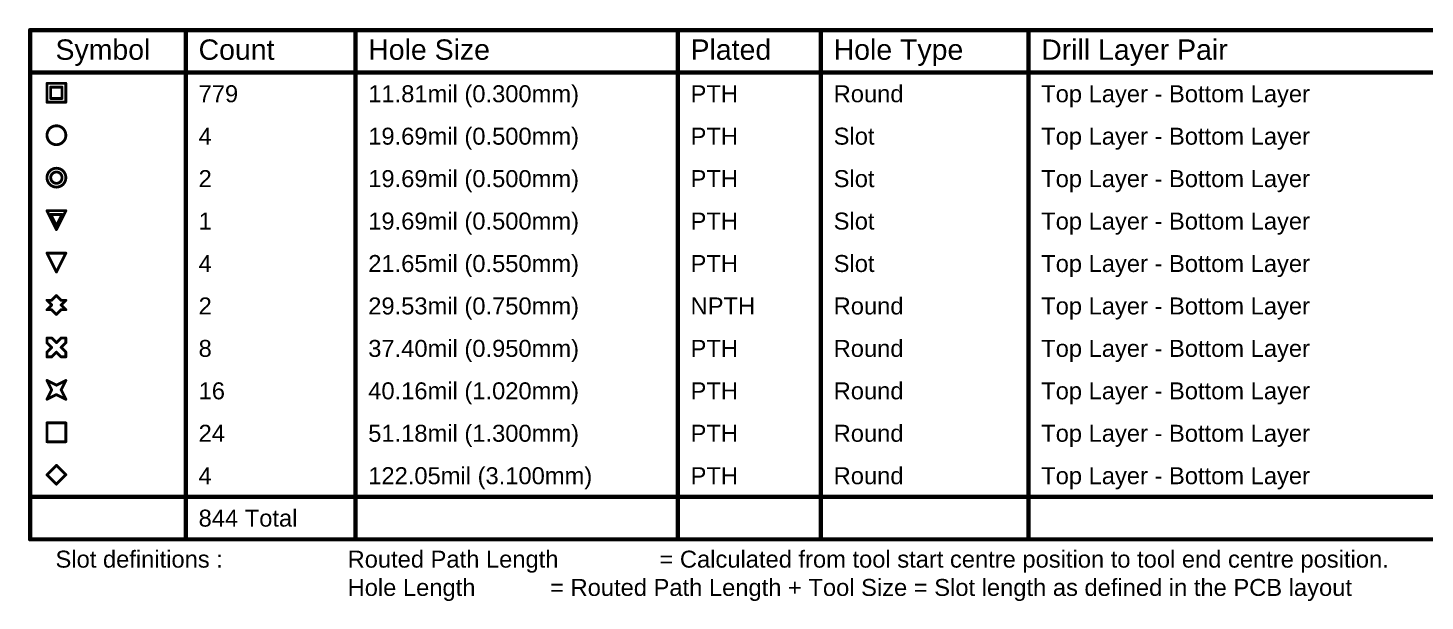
# Model space of a CAD drawing. Header units: inches. Extents: x -0.3 to 9.9, y -0.4 to 5.
# Drawn here: x -0.147 to 4.793, y 2.997 to 5.022 of the extents above; entities that cross this region are included whole.
import ezdxf

# ---------------------------------------------------------------- set-up
doc = ezdxf.new("R2010")
doc.units = ezdxf.units.IN
doc.header["$MEASUREMENT"] = 0
doc.layers.add('Drill Drawing', color=1, linetype='Continuous')
doc.styles.add('Arial', font='', dxfattribs={"height": 0.2})
doc.styles.get('Arial').set_extended_font_data('Arial')

msp = doc.modelspace()

# ---------------------------------------------------------------- linework, layer by layer
at = {"layer": 'Drill Drawing'}
for points in [[(-0.1395, 5.0149, 0.015, 0.015, 0), (9.9177, 5.0149, 0.015, 0.015, 0)], [(-0.1395, 3.2149, 0.015, 0.015, 0), (-0.1395, 5.0149, 0.015, 0.015, 0)], [(0.4114, 3.2149, 0.015, 0.015, 0), (0.4114, 5.0149, 0.015, 0.015, 0)], [(1.0112, 3.2149, 0.015, 0.015, 0), (1.0112, 5.0149, 0.015, 0.015, 0)], [(2.1509, 3.2149, 0.015, 0.015, 0), (2.1509, 5.0149, 0.015, 0.015, 0)], [(2.6568, 3.2149, 0.015, 0.015, 0), (2.6568, 5.0149, 0.015, 0.015, 0)], [(3.3906, 3.2149, 0.015, 0.015, 0), (3.3906, 5.0149, 0.015, 0.015, 0)], [(-0.1395, 4.8649, 0.015, 0.015, 0), (9.9177, 4.8649, 0.015, 0.015, 0)], [(-0.0797, 4.8266, 0.01, 0.01, 0), (-0.013, 4.8266, 0.01, 0.01, 0)], [(-0.0797, 4.7599, 0.01, 0.01, 0), (-0.0797, 4.8266, 0.01, 0.01, 0)], [(-0.0664, 4.8133, 0.01, 0.01, 0), (-0.0264, 4.8133, 0.01, 0.01, 0)], [(-0.0664, 4.7733, 0.01, 0.01, 0), (-0.0664, 4.8133, 0.01, 0.01, 0)], [(-0.0264, 4.7733, 0.01, 0.01, 0), (-0.0264, 4.8133, 0.01, 0.01, 0)], [(-0.013, 4.7599, 0.01, 0.01, 0), (-0.013, 4.8266, 0.01, 0.01, 0)], [(-0.0797, 4.7599, 0.01, 0.01, 0), (-0.013, 4.7599, 0.01, 0.01, 0)], [(-0.0664, 4.7733, 0.01, 0.01, 0), (-0.0264, 4.7733, 0.01, 0.01, 0)], [(-0.0797, 4.3766, 0.01, 0.01, 0), (-0.013, 4.3766, 0.01, 0.01, 0)], [(-0.0797, 4.3766, 0.01, 0.01, 0), (-0.0464, 4.3099, 0.01, 0.01, 0)], [(-0.0664, 4.3633, 0.01, 0.01, 0), (-0.0264, 4.3633, 0.01, 0.01, 0)], [(-0.0664, 4.3633, 0.01, 0.01, 0), (-0.0464, 4.3233, 0.01, 0.01, 0)], [(-0.0464, 4.3099, 0.01, 0.01, 0), (-0.013, 4.3766, 0.01, 0.01, 0)], [(-0.0464, 4.3233, 0.01, 0.01, 0), (-0.0264, 4.3633, 0.01, 0.01, 0)], [(-0.0797, 4.2266, 0.01, 0.01, 0), (-0.013, 4.2266, 0.01, 0.01, 0)], [(-0.0797, 4.2266, 0.01, 0.01, 0), (-0.0464, 4.1599, 0.01, 0.01, 0)], [(-0.0464, 4.1599, 0.01, 0.01, 0), (-0.013, 4.2266, 0.01, 0.01, 0)], [(-0.0797, 4.0599, 0.01, 0.01, 0), (-0.063, 4.0433, 0.01, 0.01, 0)], [(-0.0797, 4.0599, 0.01, 0.01, 0), (-0.063, 4.0599, 0.01, 0.01, 0)], [(-0.063, 4.0599, 0.01, 0.01, 0), (-0.0464, 4.0766, 0.01, 0.01, 0)], [(-0.0464, 4.0766, 0.01, 0.01, 0), (-0.0297, 4.0599, 0.01, 0.01, 0)], [(-0.0297, 4.0599, 0.01, 0.01, 0), (-0.013, 4.0599, 0.01, 0.01, 0)], [(-0.0297, 4.0433, 0.01, 0.01, 0), (-0.013, 4.0599, 0.01, 0.01, 0)], [(-0.0797, 4.0266, 0.01, 0.01, 0), (-0.063, 4.0433, 0.01, 0.01, 0)], [(-0.0797, 4.0266, 0.01, 0.01, 0), (-0.063, 4.0266, 0.01, 0.01, 0)], [(-0.063, 4.0266, 0.01, 0.01, 0), (-0.0464, 4.0099, 0.01, 0.01, 0)], [(-0.0464, 4.0099, 0.01, 0.01, 0), (-0.0297, 4.0266, 0.01, 0.01, 0)], [(-0.0297, 4.0433, 0.01, 0.01, 0), (-0.013, 4.0266, 0.01, 0.01, 0)], [(-0.0297, 4.0266, 0.01, 0.01, 0), (-0.013, 4.0266, 0.01, 0.01, 0)], [(-0.0797, 3.9099, 0.01, 0.01, 0), (-0.0797, 3.9266, 0.01, 0.01, 0)], [(-0.0797, 3.9266, 0.01, 0.01, 0), (-0.063, 3.9266, 0.01, 0.01, 0)], [(-0.0797, 3.9099, 0.01, 0.01, 0), (-0.063, 3.8933, 0.01, 0.01, 0)], [(-0.063, 3.9266, 0.01, 0.01, 0), (-0.0464, 3.9099, 0.01, 0.01, 0)], [(-0.0464, 3.9099, 0.01, 0.01, 0), (-0.0297, 3.9266, 0.01, 0.01, 0)], [(-0.0297, 3.9266, 0.01, 0.01, 0), (-0.013, 3.9266, 0.01, 0.01, 0)], [(-0.0297, 3.8933, 0.01, 0.01, 0), (-0.013, 3.9099, 0.01, 0.01, 0)], [(-0.013, 3.9099, 0.01, 0.01, 0), (-0.013, 3.9266, 0.01, 0.01, 0)], [(-0.0797, 3.8766, 0.01, 0.01, 0), (-0.063, 3.8933, 0.01, 0.01, 0)], [(-0.0797, 3.8599, 0.01, 0.01, 0), (-0.0797, 3.8766, 0.01, 0.01, 0)], [(-0.0797, 3.8599, 0.01, 0.01, 0), (-0.063, 3.8599, 0.01, 0.01, 0)], [(-0.063, 3.8599, 0.01, 0.01, 0), (-0.0464, 3.8766, 0.01, 0.01, 0)], [(-0.0464, 3.8766, 0.01, 0.01, 0), (-0.0297, 3.8599, 0.01, 0.01, 0)], [(-0.0297, 3.8933, 0.01, 0.01, 0), (-0.013, 3.8766, 0.01, 0.01, 0)], [(-0.0297, 3.8599, 0.01, 0.01, 0), (-0.013, 3.8599, 0.01, 0.01, 0)], [(-0.013, 3.8599, 0.01, 0.01, 0), (-0.013, 3.8766, 0.01, 0.01, 0)], [(-0.0797, 3.7766, 0.01, 0.01, 0), (-0.0464, 3.7599, 0.01, 0.01, 0)], [(-0.0797, 3.7766, 0.01, 0.01, 0), (-0.063, 3.7433, 0.01, 0.01, 0)], [(-0.0464, 3.7599, 0.01, 0.01, 0), (-0.013, 3.7766, 0.01, 0.01, 0)], [(-0.0297, 3.7433, 0.01, 0.01, 0), (-0.013, 3.7766, 0.01, 0.01, 0)], [(-0.0797, 3.7099, 0.01, 0.01, 0), (-0.063, 3.7433, 0.01, 0.01, 0)], [(-0.0797, 3.7099, 0.01, 0.01, 0), (-0.0464, 3.7266, 0.01, 0.01, 0)], [(-0.0464, 3.7266, 0.01, 0.01, 0), (-0.013, 3.7099, 0.01, 0.01, 0)], [(-0.0297, 3.7433, 0.01, 0.01, 0), (-0.013, 3.7099, 0.01, 0.01, 0)], [(-0.0797, 3.6266, 0.01, 0.01, 0), (-0.013, 3.6266, 0.01, 0.01, 0)], [(-0.0797, 3.5599, 0.01, 0.01, 0), (-0.0797, 3.6266, 0.01, 0.01, 0)], [(-0.013, 3.5599, 0.01, 0.01, 0), (-0.013, 3.6266, 0.01, 0.01, 0)], [(-0.0797, 3.5599, 0.01, 0.01, 0), (-0.013, 3.5599, 0.01, 0.01, 0)], [(-0.0797, 3.4433, 0.01, 0.01, 0), (-0.0464, 3.4766, 0.01, 0.01, 0)], [(-0.0464, 3.4766, 0.01, 0.01, 0), (-0.013, 3.4433, 0.01, 0.01, 0)], [(-0.0797, 3.4433, 0.01, 0.01, 0), (-0.0464, 3.4099, 0.01, 0.01, 0)], [(-0.0464, 3.4099, 0.01, 0.01, 0), (-0.013, 3.4433, 0.01, 0.01, 0)], [(-0.1395, 3.3649, 0.015, 0.015, 0), (9.9177, 3.3649, 0.015, 0.015, 0)], [(-0.1395, 3.2149, 0.015, 0.015, 0), (9.9177, 3.2149, 0.015, 0.015, 0)]]:
    msp.add_lwpolyline(points, format="xyseb", dxfattribs=at)
for points in [[(-0.1432, 5.0149, 0.0075, 0.0075, 1), (-0.1358, 5.0149, 0.0075, 0.0075, 1)], [(-0.1432, 5.0149, 0.0075, 0.0075, 1), (-0.1358, 5.0149, 0.0075, 0.0075, 1)], [(0.4076, 5.0149, 0.0075, 0.0075, 1), (0.4151, 5.0149, 0.0075, 0.0075, 1)], [(1.0075, 5.0149, 0.0075, 0.0075, 1), (1.015, 5.0149, 0.0075, 0.0075, 1)], [(2.1471, 5.0149, 0.0075, 0.0075, 1), (2.1546, 5.0149, 0.0075, 0.0075, 1)], [(2.653, 5.0149, 0.0075, 0.0075, 1), (2.6605, 5.0149, 0.0075, 0.0075, 1)], [(3.3868, 5.0149, 0.0075, 0.0075, 1), (3.3943, 5.0149, 0.0075, 0.0075, 1)], [(-0.1432, 4.8649, 0.0075, 0.0075, 1), (-0.1358, 4.8649, 0.0075, 0.0075, 1)], [(-0.0822, 4.8266, 0.005, 0.005, 1), (-0.0772, 4.8266, 0.005, 0.005, 1)], [(-0.0822, 4.8266, 0.005, 0.005, 1), (-0.0772, 4.8266, 0.005, 0.005, 1)], [(-0.0689, 4.8133, 0.005, 0.005, 1), (-0.0639, 4.8133, 0.005, 0.005, 1)], [(-0.0689, 4.8133, 0.005, 0.005, 1), (-0.0639, 4.8133, 0.005, 0.005, 1)], [(-0.0289, 4.8133, 0.005, 0.005, 1), (-0.0239, 4.8133, 0.005, 0.005, 1)], [(-0.0289, 4.8133, 0.005, 0.005, 1), (-0.0239, 4.8133, 0.005, 0.005, 1)], [(-0.0155, 4.8266, 0.005, 0.005, 1), (-0.0105, 4.8266, 0.005, 0.005, 1)], [(-0.0155, 4.8266, 0.005, 0.005, 1), (-0.0105, 4.8266, 0.005, 0.005, 1)], [(-0.0822, 4.7599, 0.005, 0.005, 1), (-0.0772, 4.7599, 0.005, 0.005, 1)], [(-0.0822, 4.7599, 0.005, 0.005, 1), (-0.0772, 4.7599, 0.005, 0.005, 1)], [(-0.0689, 4.7733, 0.005, 0.005, 1), (-0.0639, 4.7733, 0.005, 0.005, 1)], [(-0.0689, 4.7733, 0.005, 0.005, 1), (-0.0639, 4.7733, 0.005, 0.005, 1)], [(-0.0289, 4.7733, 0.005, 0.005, 1), (-0.0239, 4.7733, 0.005, 0.005, 1)], [(-0.0289, 4.7733, 0.005, 0.005, 1), (-0.0239, 4.7733, 0.005, 0.005, 1)], [(-0.0155, 4.7599, 0.005, 0.005, 1), (-0.0105, 4.7599, 0.005, 0.005, 1)], [(-0.0155, 4.7599, 0.005, 0.005, 1), (-0.0105, 4.7599, 0.005, 0.005, 1)], [(-0.013, 4.6433, 0.01, 0.01, 1), (-0.0797, 4.6433, 0.01, 0.01, 1)], [(-0.0822, 4.6433, 0.005, 0.005, 1), (-0.0772, 4.6433, 0.005, 0.005, 1)], [(-0.0155, 4.6433, 0.005, 0.005, 1), (-0.0105, 4.6433, 0.005, 0.005, 1)], [(-0.013, 4.4933, 0.01, 0.01, 1), (-0.0797, 4.4933, 0.01, 0.01, 1)], [(-0.0822, 4.4933, 0.005, 0.005, 1), (-0.0772, 4.4933, 0.005, 0.005, 1)], [(-0.0264, 4.4933, 0.01, 0.01, 1), (-0.0664, 4.4933, 0.01, 0.01, 1)], [(-0.0689, 4.4933, 0.005, 0.005, 1), (-0.0639, 4.4933, 0.005, 0.005, 1)], [(-0.0289, 4.4933, 0.005, 0.005, 1), (-0.0239, 4.4933, 0.005, 0.005, 1)], [(-0.0155, 4.4933, 0.005, 0.005, 1), (-0.0105, 4.4933, 0.005, 0.005, 1)], [(-0.0822, 4.3766, 0.005, 0.005, 1), (-0.0772, 4.3766, 0.005, 0.005, 1)], [(-0.0822, 4.3766, 0.005, 0.005, 1), (-0.0772, 4.3766, 0.005, 0.005, 1)], [(-0.0689, 4.3633, 0.005, 0.005, 1), (-0.0639, 4.3633, 0.005, 0.005, 1)], [(-0.0689, 4.3633, 0.005, 0.005, 1), (-0.0639, 4.3633, 0.005, 0.005, 1)], [(-0.0289, 4.3633, 0.005, 0.005, 1), (-0.0239, 4.3633, 0.005, 0.005, 1)], [(-0.0289, 4.3633, 0.005, 0.005, 1), (-0.0239, 4.3633, 0.005, 0.005, 1)], [(-0.0155, 4.3766, 0.005, 0.005, 1), (-0.0105, 4.3766, 0.005, 0.005, 1)], [(-0.0155, 4.3766, 0.005, 0.005, 1), (-0.0105, 4.3766, 0.005, 0.005, 1)], [(-0.0489, 4.3233, 0.005, 0.005, 1), (-0.0439, 4.3233, 0.005, 0.005, 1)], [(-0.0489, 4.3233, 0.005, 0.005, 1), (-0.0439, 4.3233, 0.005, 0.005, 1)], [(-0.0489, 4.3099, 0.005, 0.005, 1), (-0.0439, 4.3099, 0.005, 0.005, 1)], [(-0.0489, 4.3099, 0.005, 0.005, 1), (-0.0439, 4.3099, 0.005, 0.005, 1)], [(-0.0822, 4.2266, 0.005, 0.005, 1), (-0.0772, 4.2266, 0.005, 0.005, 1)], [(-0.0822, 4.2266, 0.005, 0.005, 1), (-0.0772, 4.2266, 0.005, 0.005, 1)], [(-0.0155, 4.2266, 0.005, 0.005, 1), (-0.0105, 4.2266, 0.005, 0.005, 1)], [(-0.0155, 4.2266, 0.005, 0.005, 1), (-0.0105, 4.2266, 0.005, 0.005, 1)], [(-0.0489, 4.1599, 0.005, 0.005, 1), (-0.0439, 4.1599, 0.005, 0.005, 1)], [(-0.0489, 4.1599, 0.005, 0.005, 1), (-0.0439, 4.1599, 0.005, 0.005, 1)], [(-0.0822, 4.0599, 0.005, 0.005, 1), (-0.0772, 4.0599, 0.005, 0.005, 1)], [(-0.0822, 4.0599, 0.005, 0.005, 1), (-0.0772, 4.0599, 0.005, 0.005, 1)], [(-0.0655, 4.0599, 0.005, 0.005, 1), (-0.0605, 4.0599, 0.005, 0.005, 1)], [(-0.0655, 4.0599, 0.005, 0.005, 1), (-0.0605, 4.0599, 0.005, 0.005, 1)], [(-0.0489, 4.0766, 0.005, 0.005, 1), (-0.0439, 4.0766, 0.005, 0.005, 1)], [(-0.0489, 4.0766, 0.005, 0.005, 1), (-0.0439, 4.0766, 0.005, 0.005, 1)], [(-0.0322, 4.0599, 0.005, 0.005, 1), (-0.0272, 4.0599, 0.005, 0.005, 1)], [(-0.0322, 4.0599, 0.005, 0.005, 1), (-0.0272, 4.0599, 0.005, 0.005, 1)], [(-0.0155, 4.0599, 0.005, 0.005, 1), (-0.0105, 4.0599, 0.005, 0.005, 1)], [(-0.0155, 4.0599, 0.005, 0.005, 1), (-0.0105, 4.0599, 0.005, 0.005, 1)], [(-0.0822, 4.0266, 0.005, 0.005, 1), (-0.0772, 4.0266, 0.005, 0.005, 1)], [(-0.0822, 4.0266, 0.005, 0.005, 1), (-0.0772, 4.0266, 0.005, 0.005, 1)], [(-0.0655, 4.0433, 0.005, 0.005, 1), (-0.0605, 4.0433, 0.005, 0.005, 1)], [(-0.0655, 4.0433, 0.005, 0.005, 1), (-0.0605, 4.0433, 0.005, 0.005, 1)], [(-0.0655, 4.0266, 0.005, 0.005, 1), (-0.0605, 4.0266, 0.005, 0.005, 1)], [(-0.0655, 4.0266, 0.005, 0.005, 1), (-0.0605, 4.0266, 0.005, 0.005, 1)], [(-0.0489, 4.0099, 0.005, 0.005, 1), (-0.0439, 4.0099, 0.005, 0.005, 1)], [(-0.0489, 4.0099, 0.005, 0.005, 1), (-0.0439, 4.0099, 0.005, 0.005, 1)], [(-0.0322, 4.0433, 0.005, 0.005, 1), (-0.0272, 4.0433, 0.005, 0.005, 1)], [(-0.0322, 4.0433, 0.005, 0.005, 1), (-0.0272, 4.0433, 0.005, 0.005, 1)], [(-0.0322, 4.0266, 0.005, 0.005, 1), (-0.0272, 4.0266, 0.005, 0.005, 1)], [(-0.0322, 4.0266, 0.005, 0.005, 1), (-0.0272, 4.0266, 0.005, 0.005, 1)], [(-0.0155, 4.0266, 0.005, 0.005, 1), (-0.0105, 4.0266, 0.005, 0.005, 1)], [(-0.0155, 4.0266, 0.005, 0.005, 1), (-0.0105, 4.0266, 0.005, 0.005, 1)], [(-0.0822, 3.9266, 0.005, 0.005, 1), (-0.0772, 3.9266, 0.005, 0.005, 1)], [(-0.0822, 3.9266, 0.005, 0.005, 1), (-0.0772, 3.9266, 0.005, 0.005, 1)], [(-0.0822, 3.9099, 0.005, 0.005, 1), (-0.0772, 3.9099, 0.005, 0.005, 1)], [(-0.0822, 3.9099, 0.005, 0.005, 1), (-0.0772, 3.9099, 0.005, 0.005, 1)], [(-0.0655, 3.9266, 0.005, 0.005, 1), (-0.0605, 3.9266, 0.005, 0.005, 1)], [(-0.0655, 3.9266, 0.005, 0.005, 1), (-0.0605, 3.9266, 0.005, 0.005, 1)], [(-0.0489, 3.9099, 0.005, 0.005, 1), (-0.0439, 3.9099, 0.005, 0.005, 1)], [(-0.0489, 3.9099, 0.005, 0.005, 1), (-0.0439, 3.9099, 0.005, 0.005, 1)], [(-0.0322, 3.9266, 0.005, 0.005, 1), (-0.0272, 3.9266, 0.005, 0.005, 1)], [(-0.0322, 3.9266, 0.005, 0.005, 1), (-0.0272, 3.9266, 0.005, 0.005, 1)], [(-0.0155, 3.9266, 0.005, 0.005, 1), (-0.0105, 3.9266, 0.005, 0.005, 1)], [(-0.0155, 3.9266, 0.005, 0.005, 1), (-0.0105, 3.9266, 0.005, 0.005, 1)], [(-0.0155, 3.9099, 0.005, 0.005, 1), (-0.0105, 3.9099, 0.005, 0.005, 1)], [(-0.0155, 3.9099, 0.005, 0.005, 1), (-0.0105, 3.9099, 0.005, 0.005, 1)], [(-0.0822, 3.8766, 0.005, 0.005, 1), (-0.0772, 3.8766, 0.005, 0.005, 1)], [(-0.0822, 3.8766, 0.005, 0.005, 1), (-0.0772, 3.8766, 0.005, 0.005, 1)], [(-0.0822, 3.8599, 0.005, 0.005, 1), (-0.0772, 3.8599, 0.005, 0.005, 1)], [(-0.0822, 3.8599, 0.005, 0.005, 1), (-0.0772, 3.8599, 0.005, 0.005, 1)], [(-0.0655, 3.8933, 0.005, 0.005, 1), (-0.0605, 3.8933, 0.005, 0.005, 1)], [(-0.0655, 3.8933, 0.005, 0.005, 1), (-0.0605, 3.8933, 0.005, 0.005, 1)], [(-0.0655, 3.8599, 0.005, 0.005, 1), (-0.0605, 3.8599, 0.005, 0.005, 1)], [(-0.0655, 3.8599, 0.005, 0.005, 1), (-0.0605, 3.8599, 0.005, 0.005, 1)], [(-0.0489, 3.8766, 0.005, 0.005, 1), (-0.0439, 3.8766, 0.005, 0.005, 1)], [(-0.0489, 3.8766, 0.005, 0.005, 1), (-0.0439, 3.8766, 0.005, 0.005, 1)], [(-0.0322, 3.8933, 0.005, 0.005, 1), (-0.0272, 3.8933, 0.005, 0.005, 1)], [(-0.0322, 3.8933, 0.005, 0.005, 1), (-0.0272, 3.8933, 0.005, 0.005, 1)], [(-0.0322, 3.8599, 0.005, 0.005, 1), (-0.0272, 3.8599, 0.005, 0.005, 1)], [(-0.0322, 3.8599, 0.005, 0.005, 1), (-0.0272, 3.8599, 0.005, 0.005, 1)], [(-0.0155, 3.8766, 0.005, 0.005, 1), (-0.0105, 3.8766, 0.005, 0.005, 1)], [(-0.0155, 3.8766, 0.005, 0.005, 1), (-0.0105, 3.8766, 0.005, 0.005, 1)], [(-0.0155, 3.8599, 0.005, 0.005, 1), (-0.0105, 3.8599, 0.005, 0.005, 1)], [(-0.0155, 3.8599, 0.005, 0.005, 1), (-0.0105, 3.8599, 0.005, 0.005, 1)], [(-0.0822, 3.7766, 0.005, 0.005, 1), (-0.0772, 3.7766, 0.005, 0.005, 1)], [(-0.0822, 3.7766, 0.005, 0.005, 1), (-0.0772, 3.7766, 0.005, 0.005, 1)], [(-0.0489, 3.7599, 0.005, 0.005, 1), (-0.0439, 3.7599, 0.005, 0.005, 1)], [(-0.0489, 3.7599, 0.005, 0.005, 1), (-0.0439, 3.7599, 0.005, 0.005, 1)], [(-0.0155, 3.7766, 0.005, 0.005, 1), (-0.0105, 3.7766, 0.005, 0.005, 1)], [(-0.0155, 3.7766, 0.005, 0.005, 1), (-0.0105, 3.7766, 0.005, 0.005, 1)], [(-0.0822, 3.7099, 0.005, 0.005, 1), (-0.0772, 3.7099, 0.005, 0.005, 1)], [(-0.0822, 3.7099, 0.005, 0.005, 1), (-0.0772, 3.7099, 0.005, 0.005, 1)], [(-0.0655, 3.7433, 0.005, 0.005, 1), (-0.0605, 3.7433, 0.005, 0.005, 1)], [(-0.0655, 3.7433, 0.005, 0.005, 1), (-0.0605, 3.7433, 0.005, 0.005, 1)], [(-0.0489, 3.7266, 0.005, 0.005, 1), (-0.0439, 3.7266, 0.005, 0.005, 1)], [(-0.0489, 3.7266, 0.005, 0.005, 1), (-0.0439, 3.7266, 0.005, 0.005, 1)], [(-0.0322, 3.7433, 0.005, 0.005, 1), (-0.0272, 3.7433, 0.005, 0.005, 1)], [(-0.0322, 3.7433, 0.005, 0.005, 1), (-0.0272, 3.7433, 0.005, 0.005, 1)], [(-0.0155, 3.7099, 0.005, 0.005, 1), (-0.0105, 3.7099, 0.005, 0.005, 1)], [(-0.0155, 3.7099, 0.005, 0.005, 1), (-0.0105, 3.7099, 0.005, 0.005, 1)], [(-0.0822, 3.6266, 0.005, 0.005, 1), (-0.0772, 3.6266, 0.005, 0.005, 1)], [(-0.0822, 3.6266, 0.005, 0.005, 1), (-0.0772, 3.6266, 0.005, 0.005, 1)], [(-0.0155, 3.6266, 0.005, 0.005, 1), (-0.0105, 3.6266, 0.005, 0.005, 1)], [(-0.0155, 3.6266, 0.005, 0.005, 1), (-0.0105, 3.6266, 0.005, 0.005, 1)], [(-0.0822, 3.5599, 0.005, 0.005, 1), (-0.0772, 3.5599, 0.005, 0.005, 1)], [(-0.0822, 3.5599, 0.005, 0.005, 1), (-0.0772, 3.5599, 0.005, 0.005, 1)], [(-0.0155, 3.5599, 0.005, 0.005, 1), (-0.0105, 3.5599, 0.005, 0.005, 1)], [(-0.0155, 3.5599, 0.005, 0.005, 1), (-0.0105, 3.5599, 0.005, 0.005, 1)], [(-0.0489, 3.4766, 0.005, 0.005, 1), (-0.0439, 3.4766, 0.005, 0.005, 1)], [(-0.0489, 3.4766, 0.005, 0.005, 1), (-0.0439, 3.4766, 0.005, 0.005, 1)], [(-0.0822, 3.4433, 0.005, 0.005, 1), (-0.0772, 3.4433, 0.005, 0.005, 1)], [(-0.0822, 3.4433, 0.005, 0.005, 1), (-0.0772, 3.4433, 0.005, 0.005, 1)], [(-0.0489, 3.4099, 0.005, 0.005, 1), (-0.0439, 3.4099, 0.005, 0.005, 1)], [(-0.0489, 3.4099, 0.005, 0.005, 1), (-0.0439, 3.4099, 0.005, 0.005, 1)], [(-0.0155, 3.4433, 0.005, 0.005, 1), (-0.0105, 3.4433, 0.005, 0.005, 1)], [(-0.0155, 3.4433, 0.005, 0.005, 1), (-0.0105, 3.4433, 0.005, 0.005, 1)], [(-0.1432, 3.3649, 0.0075, 0.0075, 1), (-0.1358, 3.3649, 0.0075, 0.0075, 1)], [(-0.1432, 3.2149, 0.0075, 0.0075, 1), (-0.1358, 3.2149, 0.0075, 0.0075, 1)], [(-0.1432, 3.2149, 0.0075, 0.0075, 1), (-0.1358, 3.2149, 0.0075, 0.0075, 1)], [(0.4076, 3.2149, 0.0075, 0.0075, 1), (0.4151, 3.2149, 0.0075, 0.0075, 1)], [(1.0075, 3.2149, 0.0075, 0.0075, 1), (1.015, 3.2149, 0.0075, 0.0075, 1)], [(2.1471, 3.2149, 0.0075, 0.0075, 1), (2.1546, 3.2149, 0.0075, 0.0075, 1)], [(2.653, 3.2149, 0.0075, 0.0075, 1), (2.6605, 3.2149, 0.0075, 0.0075, 1)], [(3.3868, 3.2149, 0.0075, 0.0075, 1), (3.3943, 3.2149, 0.0075, 0.0075, 1)]]:
    msp.add_lwpolyline(points, format="xyseb", close=True, dxfattribs=at)

# ---------------------------------------------------------------- texts
at = {"layer": 'Drill Drawing', "style": 'Arial'}
for s, height, p in [('Symbol', 0.072, (-0.0495, 4.9099)), ('Count', 0.072, (0.4564, 4.9099)), ('Hole Size', 0.072, (1.0562, 4.9099)), ('Plated', 0.072, (2.1959, 4.9099)), ('Hole Type', 0.072, (2.7018, 4.9099)), ('Drill Layer Pair', 0.072, (3.4356, 4.9099)), ('779', 0.06, (0.4564, 4.7599)), ('11.81mil (0.300mm)', 0.06, (1.0562, 4.7599)), ('PTH', 0.06, (2.1959, 4.7599)), ('Round', 0.06, (2.7018, 4.7599)), ('Top Layer - Bottom Layer', 0.06, (3.4356, 4.7599)), ('4', 0.06, (0.4564, 4.6099)), ('19.69mil (0.500mm)', 0.06, (1.0562, 4.6099)), ('PTH', 0.06, (2.1959, 4.6099)), ('Slot', 0.06, (2.7018, 4.6099)), ('Top Layer - Bottom Layer', 0.06, (3.4356, 4.6099)), ('2', 0.06, (0.4564, 4.4599)), ('19.69mil (0.500mm)', 0.06, (1.0562, 4.4599)), ('PTH', 0.06, (2.1959, 4.4599)), ('Slot', 0.06, (2.7018, 4.4599)), ('Top Layer - Bottom Layer', 0.06, (3.4356, 4.4599)), ('1', 0.06, (0.4564, 4.3099)), ('19.69mil (0.500mm)', 0.06, (1.0562, 4.3099)), ('PTH', 0.06, (2.1959, 4.3099)), ('Slot', 0.06, (2.7018, 4.3099)), ('Top Layer - Bottom Layer', 0.06, (3.4356, 4.3099)), ('4', 0.06, (0.4564, 4.1599)), ('21.65mil (0.550mm)', 0.06, (1.0562, 4.1599)), ('PTH', 0.06, (2.1959, 4.1599)), ('Slot', 0.06, (2.7018, 4.1599)), ('Top Layer - Bottom Layer', 0.06, (3.4356, 4.1599)), ('2', 0.06, (0.4564, 4.0099)), ('29.53mil (0.750mm)', 0.06, (1.0562, 4.0099)), ('NPTH', 0.06, (2.1959, 4.0099)), ('Round', 0.06, (2.7018, 4.0099)), ('Top Layer - Bottom Layer', 0.06, (3.4356, 4.0099)), ('8', 0.06, (0.4564, 3.8599)), ('37.40mil (0.950mm)', 0.06, (1.0562, 3.8599)), ('PTH', 0.06, (2.1959, 3.8599)), ('Round', 0.06, (2.7018, 3.8599)), ('Top Layer - Bottom Layer', 0.06, (3.4356, 3.8599)), ('16', 0.06, (0.4564, 3.7099)), ('40.16mil (1.020mm)', 0.06, (1.0562, 3.7099)), ('PTH', 0.06, (2.1959, 3.7099)), ('Round', 0.06, (2.7018, 3.7099)), ('Top Layer - Bottom Layer', 0.06, (3.4356, 3.7099)), ('24', 0.06, (0.4564, 3.5599)), ('51.18mil (1.300mm)', 0.06, (1.0562, 3.5599)), ('PTH', 0.06, (2.1959, 3.5599)), ('Round', 0.06, (2.7018, 3.5599)), ('Top Layer - Bottom Layer', 0.06, (3.4356, 3.5599)), ('4', 0.06, (0.4564, 3.4099)), ('122.05mil (3.100mm)', 0.06, (1.0562, 3.4099)), ('PTH', 0.06, (2.1959, 3.4099)), ('Round', 0.06, (2.7018, 3.4099)), ('Top Layer - Bottom Layer', 0.06, (3.4356, 3.4099)), ('844 Total', 0.06, (0.4564, 3.2599)), ('Slot definitions :', 0.06, (-0.0495, 3.115)), ('Routed Path Length', 0.06, (0.9832, 3.115)), ('= Calculated from tool start centre position to tool end centre position.', 0.06, (2.0859, 3.115)), ('Hole Length', 0.06, (0.9832, 3.015)), (' = Routed Path Length + Tool Size = Slot length as defined in the PCB layout', 0.06, (1.676, 3.015))]:
    msp.add_text(s, height=height, dxfattribs=at).set_placement(p)

doc.saveas('drawing.dxf')
